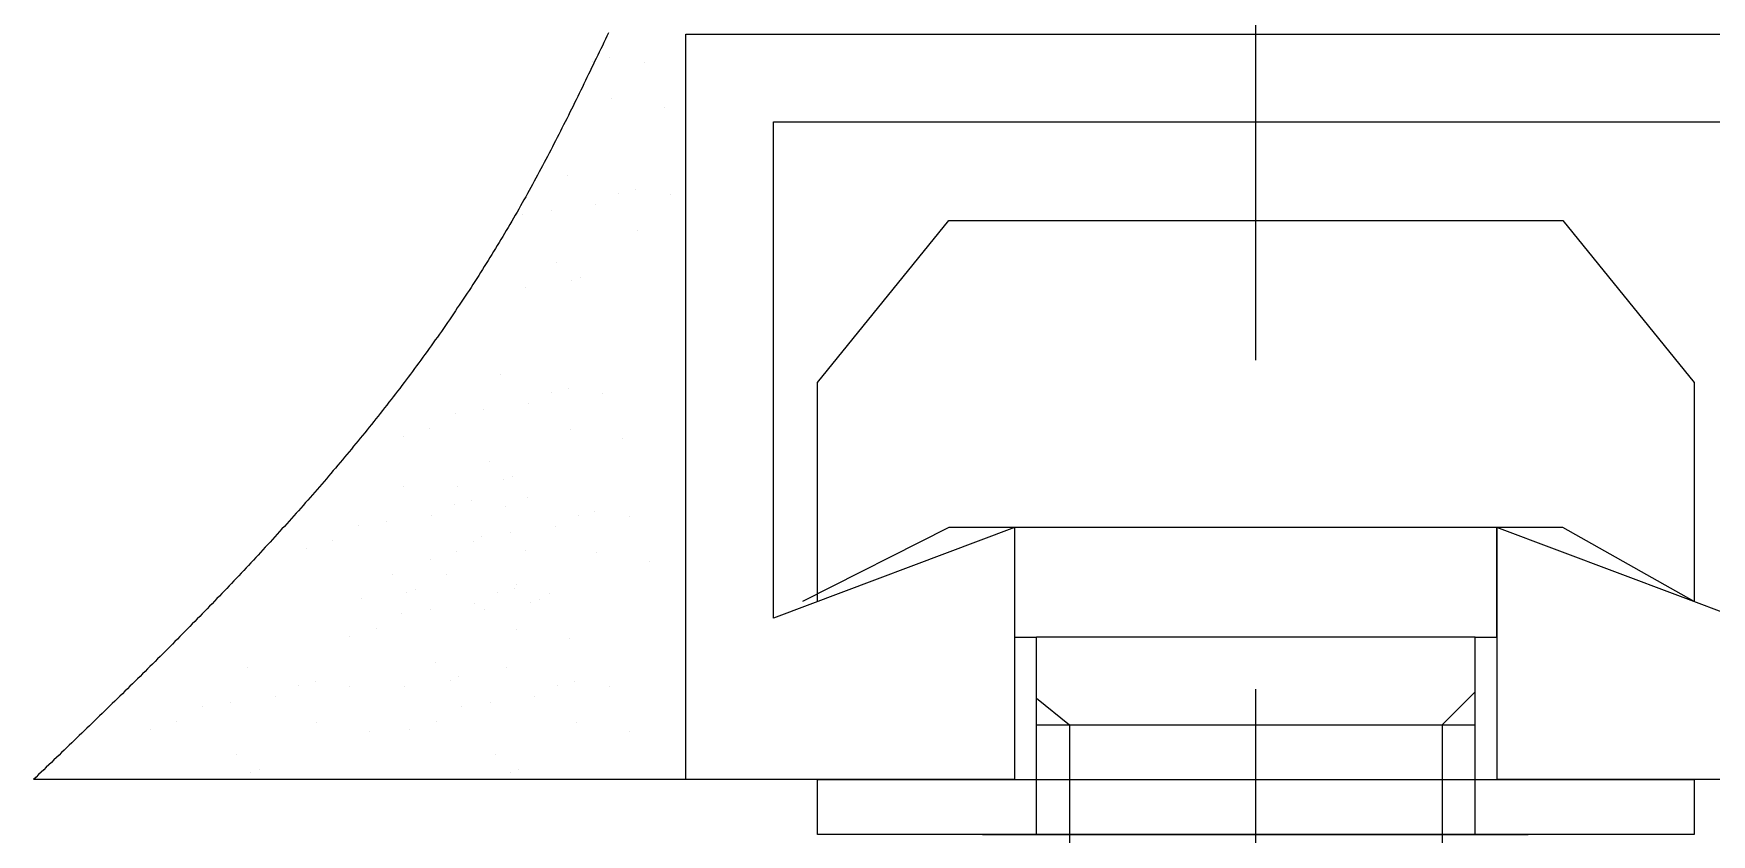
# Paper-space layout 'ldTemplatePARS001R3OrderA3BWPP03 (2)' of a CAD drawing. Header units: millimetres. Extents: x 302 to 722, y -383 to -86.
# Drawn here: x 503.62 to 518.93, y -263.53 to -256.22 of the extents above; entities that cross this region are included whole.
import ezdxf

# ---------------------------------------------------------------- set-up
doc = ezdxf.new("R2010")
doc.units = ezdxf.units.MM
doc.linetypes.add('DASH_CENTER', pattern=[36, 24, -3, 6, -3])
doc.linetypes.add('LONG_DASHED', pattern=[2, 1.5, -0.5])

psp = doc.layouts.new('ldTemplatePARS001R3OrderA3BWPP03 (2)')

# ---------------------------------------------------------------- linework, layer by layer
at = {"color": 7, "linetype": 'DASH_CENTER'}
psp.add_line((514.776, -286.203), (514.776, -252.678), dxfattribs=at)
at = {"color": 7}
for p, q in [((508.856, -256.246), (508.842, -256.275)), ((508.869, -256.217), (508.856, -256.246)), ((508.786, -256.391), (508.772, -256.42)), ((508.8, -256.362), (508.786, -256.391)), ((508.814, -256.333), (508.8, -256.362)), ((508.828, -256.304), (508.814, -256.333)), ((508.842, -256.275), (508.828, -256.304)), ((508.702, -256.565), (508.688, -256.594)), ((508.716, -256.536), (508.702, -256.565)), ((508.73, -256.507), (508.716, -256.536)), ((508.727, -256.476), (508.727, -256.476)), ((508.744, -256.478), (508.73, -256.507)), ((508.758, -256.449), (508.744, -256.478)), ((508.772, -256.42), (508.758, -256.449)), ((508.88, -256.44), (508.88, -256.44)), ((509.196, -256.488), (509.196, -256.488)), ((508.632, -256.71), (508.618, -256.739)), ((508.646, -256.681), (508.632, -256.71)), ((508.66, -256.652), (508.646, -256.681)), ((508.674, -256.623), (508.66, -256.652)), ((508.688, -256.594), (508.674, -256.623)), ((508.561, -256.855), (508.547, -256.884)), ((508.575, -256.826), (508.561, -256.855)), ((508.59, -256.797), (508.575, -256.826)), ((508.604, -256.768), (508.59, -256.797)), ((508.618, -256.739), (508.604, -256.768)), ((508.896, -256.811), (508.896, -256.811)), ((508.475, -257.028), (508.461, -257.056)), ((508.489, -256.999), (508.475, -257.028)), ((508.504, -256.97), (508.489, -256.999)), ((508.518, -256.941), (508.504, -256.97)), ((508.533, -256.912), (508.518, -256.941)), ((508.547, -256.884), (508.533, -256.912)), ((509.378, -256.896), (509.378, -256.896)), ((508.402, -257.171), (508.388, -257.2)), ((508.417, -257.143), (508.402, -257.171)), ((508.432, -257.114), (508.417, -257.143)), ((508.446, -257.085), (508.432, -257.114)), ((508.461, -257.056), (508.446, -257.085)), ((508.329, -257.314), (508.314, -257.343)), ((508.343, -257.286), (508.329, -257.314)), ((508.358, -257.257), (508.343, -257.286)), ((508.373, -257.229), (508.358, -257.257)), ((508.372, -257.244), (508.372, -257.244)), ((508.388, -257.2), (508.373, -257.229)), ((508.238, -257.485), (508.223, -257.514)), ((508.253, -257.457), (508.238, -257.485)), ((508.269, -257.428), (508.253, -257.457)), ((508.284, -257.4), (508.269, -257.428)), ((508.299, -257.371), (508.284, -257.4)), ((508.314, -257.343), (508.299, -257.371)), ((508.162, -257.627), (508.146, -257.655)), ((508.177, -257.598), (508.162, -257.627)), ((508.192, -257.57), (508.177, -257.598)), ((508.208, -257.542), (508.192, -257.57)), ((508.223, -257.514), (508.208, -257.542)), ((508.5, -257.514), (508.5, -257.514)), ((508.068, -257.795), (508.052, -257.823)), ((508.083, -257.767), (508.068, -257.795)), ((508.099, -257.739), (508.083, -257.767)), ((508.115, -257.711), (508.099, -257.739)), ((508.131, -257.683), (508.115, -257.711)), ((508.146, -257.655), (508.131, -257.683)), ((508.755, -257.781), (508.755, -257.781)), ((508.966, -257.68), (508.966, -257.68)), ((509.119, -257.643), (509.119, -257.643)), ((509.435, -257.692), (509.435, -257.692)), ((507.987, -257.935), (507.971, -257.963)), ((508.003, -257.907), (507.987, -257.935)), ((508.02, -257.879), (508.003, -257.907)), ((508.036, -257.851), (508.02, -257.879)), ((508.052, -257.823), (508.036, -257.851)), ((508.089, -257.869), (508.089, -257.869)), ((508.349, -257.835), (508.349, -257.835)), ((507.889, -258.101), (507.872, -258.129)), ((507.906, -258.074), (507.889, -258.101)), ((507.922, -258.046), (507.906, -258.074)), ((507.938, -258.018), (507.922, -258.046)), ((507.955, -257.991), (507.938, -258.018)), ((507.971, -257.963), (507.955, -257.991)), ((509.135, -258.015), (509.135, -258.015)), ((507.805, -258.239), (507.788, -258.266)), ((507.822, -258.212), (507.805, -258.239)), ((507.839, -258.184), (507.822, -258.212)), ((507.856, -258.157), (507.839, -258.184)), ((507.872, -258.129), (507.856, -258.157)), ((507.703, -258.403), (507.686, -258.43)), ((507.72, -258.376), (507.703, -258.403)), ((507.737, -258.348), (507.72, -258.376)), ((507.754, -258.321), (507.737, -258.348)), ((507.771, -258.294), (507.754, -258.321)), ((507.788, -258.266), (507.771, -258.294)), ((508.4, -258.314), (508.4, -258.314)), ((507.616, -258.538), (507.598, -258.565)), ((507.633, -258.511), (507.616, -258.538)), ((507.651, -258.484), (507.633, -258.511)), ((507.668, -258.457), (507.651, -258.484)), ((507.686, -258.43), (507.668, -258.457)), ((508.113, -258.538), (508.113, -258.538)), ((508.532, -258.477), (508.532, -258.477)), ((508.611, -258.448), (508.611, -258.448)), ((507.509, -258.7), (507.491, -258.726)), ((507.527, -258.673), (507.509, -258.7)), ((507.545, -258.646), (507.527, -258.673)), ((507.563, -258.619), (507.545, -258.646)), ((507.581, -258.592), (507.563, -258.619)), ((507.598, -258.565), (507.581, -258.592)), ((507.401, -258.859), (507.382, -258.886)), ((507.419, -258.833), (507.401, -258.859)), ((507.437, -258.806), (507.419, -258.833)), ((507.455, -258.78), (507.437, -258.806)), ((507.473, -258.753), (507.455, -258.78)), ((507.491, -258.726), (507.473, -258.753)), ((507.29, -259.018), (507.271, -259.044)), ((507.309, -258.991), (507.29, -259.018)), ((507.327, -258.965), (507.309, -258.991)), ((507.346, -258.939), (507.327, -258.965)), ((507.364, -258.912), (507.346, -258.939)), ((507.382, -258.886), (507.364, -258.912)), ((507.196, -259.149), (507.177, -259.175)), ((507.215, -259.122), (507.196, -259.149)), ((507.234, -259.096), (507.215, -259.122)), ((507.253, -259.07), (507.234, -259.096)), ((507.271, -259.044), (507.253, -259.07)), ((507.082, -259.304), (507.063, -259.33)), ((507.101, -259.278), (507.082, -259.304)), ((507.12, -259.253), (507.101, -259.278)), ((507.139, -259.227), (507.12, -259.253)), ((507.158, -259.201), (507.139, -259.227)), ((507.177, -259.175), (507.158, -259.201)), ((506.966, -259.459), (506.946, -259.484)), ((506.985, -259.433), (506.966, -259.459)), ((507.005, -259.407), (506.985, -259.433)), ((507.024, -259.382), (507.005, -259.407)), ((507.043, -259.356), (507.024, -259.382)), ((507.063, -259.33), (507.043, -259.356)), ((507.884, -259.332), (507.884, -259.332)), ((508.503, -259.461), (508.503, -259.461)), ((506.848, -259.612), (506.828, -259.637)), ((506.867, -259.586), (506.848, -259.612)), ((506.887, -259.561), (506.867, -259.586)), ((506.907, -259.535), (506.887, -259.561)), ((506.926, -259.51), (506.907, -259.535)), ((506.946, -259.484), (506.926, -259.51)), ((508.139, -259.599), (508.139, -259.599)), ((508.35, -259.497), (508.35, -259.497)), ((508.819, -259.509), (508.819, -259.509)), ((506.728, -259.763), (506.708, -259.788)), ((506.748, -259.738), (506.728, -259.763)), ((506.768, -259.713), (506.748, -259.738)), ((506.788, -259.688), (506.768, -259.713)), ((506.808, -259.662), (506.788, -259.688)), ((506.828, -259.637), (506.808, -259.662)), ((507.473, -259.686), (507.473, -259.686)), ((507.733, -259.652), (507.733, -259.652)), ((506.586, -259.938), (506.566, -259.963)), ((506.606, -259.914), (506.586, -259.938)), ((506.627, -259.889), (506.606, -259.914)), ((506.647, -259.864), (506.627, -259.889)), ((506.667, -259.839), (506.647, -259.864)), ((506.688, -259.814), (506.667, -259.839)), ((506.708, -259.788), (506.688, -259.814)), ((507, -259.9), (507, -259.9)), ((507.24, -259.826), (507.24, -259.826)), ((508.519, -259.832), (508.519, -259.832)), ((509, -259.917), (509, -259.917)), ((506.463, -260.087), (506.442, -260.112)), ((506.483, -260.063), (506.463, -260.087)), ((506.504, -260.038), (506.483, -260.063)), ((506.525, -260.013), (506.504, -260.038)), ((506.545, -259.988), (506.525, -260.013)), ((506.566, -259.963), (506.545, -259.988)), ((506.338, -260.235), (506.317, -260.259)), ((506.359, -260.21), (506.338, -260.235)), ((506.38, -260.186), (506.359, -260.21)), ((506.401, -260.161), (506.38, -260.186)), ((506.421, -260.137), (506.401, -260.161)), ((506.442, -260.112), (506.421, -260.137)), ((507.784, -260.131), (507.784, -260.131)), ((506.212, -260.381), (506.191, -260.406)), ((506.233, -260.357), (506.212, -260.381)), ((506.254, -260.333), (506.233, -260.357)), ((506.275, -260.308), (506.254, -260.333)), ((506.296, -260.284), (506.275, -260.308)), ((506.317, -260.259), (506.296, -260.284)), ((507, -260.356), (507, -260.356)), ((507.497, -260.356), (507.497, -260.356)), ((507.916, -260.295), (507.916, -260.295)), ((507.995, -260.266), (507.995, -260.266)), ((506.063, -260.551), (506.042, -260.575)), ((506.085, -260.527), (506.063, -260.551)), ((506.106, -260.502), (506.085, -260.527)), ((506.127, -260.478), (506.106, -260.502)), ((506.149, -260.454), (506.127, -260.478)), ((506.17, -260.43), (506.149, -260.454)), ((506.191, -260.406), (506.17, -260.43)), ((507.466, -260.521), (507.466, -260.521)), ((507.618, -260.485), (507.618, -260.485)), ((507.934, -260.533), (507.934, -260.533)), ((508.128, -260.453), (508.128, -260.453)), ((505.935, -260.695), (505.913, -260.719)), ((505.956, -260.671), (505.935, -260.695)), ((505.978, -260.647), (505.956, -260.671)), ((505.999, -260.623), (505.978, -260.647)), ((506.021, -260.599), (505.999, -260.623)), ((506.042, -260.575), (506.021, -260.599)), ((506.848, -260.676), (506.848, -260.676)), ((507.255, -260.623), (507.255, -260.623)), ((508.593, -260.619), (508.593, -260.619)), ((508.746, -260.583), (508.746, -260.583)), ((509.062, -260.631), (509.062, -260.631)), ((505.805, -260.838), (505.783, -260.861)), ((505.826, -260.814), (505.805, -260.838)), ((505.848, -260.79), (505.826, -260.814)), ((505.87, -260.766), (505.848, -260.79)), ((505.891, -260.742), (505.87, -260.766)), ((505.913, -260.719), (505.891, -260.742)), ((506.355, -260.85), (506.355, -260.85)), ((506.588, -260.711), (506.588, -260.711)), ((507.634, -260.856), (507.634, -260.856)), ((507.716, -260.808), (507.716, -260.808)), ((507.976, -260.774), (507.976, -260.774)), ((508.383, -260.72), (508.383, -260.72)), ((505.652, -261.003), (505.63, -261.027)), ((505.674, -260.98), (505.652, -261.003)), ((505.696, -260.956), (505.674, -260.98)), ((505.718, -260.932), (505.696, -260.956)), ((505.739, -260.909), (505.718, -260.932)), ((505.761, -260.885), (505.739, -260.909)), ((505.783, -260.861), (505.761, -260.885)), ((506.115, -260.924), (506.115, -260.924)), ((507.483, -260.948), (507.483, -260.948)), ((508.116, -260.941), (508.116, -260.941)), ((508.762, -260.954), (508.762, -260.954)), ((505.52, -261.144), (505.498, -261.168)), ((505.542, -261.121), (505.52, -261.144)), ((505.564, -261.097), (505.542, -261.121)), ((505.586, -261.074), (505.564, -261.097)), ((505.608, -261.05), (505.586, -261.074)), ((505.63, -261.027), (505.608, -261.05)), ((506.899, -261.156), (506.899, -261.156)), ((507.243, -261.021), (507.243, -261.021)), ((507.394, -261.157), (507.394, -261.157)), ((509.244, -261.039), (509.244, -261.039)), ((505.365, -261.308), (505.342, -261.331)), ((505.387, -261.284), (505.365, -261.308)), ((505.409, -261.261), (505.387, -261.284)), ((505.431, -261.238), (505.409, -261.261)), ((505.453, -261.215), (505.431, -261.238)), ((505.476, -261.191), (505.453, -261.215)), ((505.498, -261.168), (505.476, -261.191)), ((507.11, -261.29), (507.11, -261.29)), ((508.013, -261.286), (508.013, -261.286)), ((508.027, -261.253), (508.027, -261.253)), ((505.208, -261.47), (505.186, -261.493)), ((505.231, -261.447), (505.208, -261.47)), ((505.253, -261.424), (505.231, -261.447)), ((505.275, -261.401), (505.253, -261.424)), ((505.298, -261.377), (505.275, -261.401)), ((505.32, -261.354), (505.298, -261.377)), ((505.342, -261.331), (505.32, -261.354)), ((506.613, -261.38), (506.613, -261.38)), ((507.031, -261.319), (507.031, -261.319)), ((507.649, -261.424), (507.649, -261.424)), ((507.86, -261.323), (507.86, -261.323)), ((508.159, -261.417), (508.159, -261.417)), ((508.238, -261.388), (508.238, -261.388)), ((508.329, -261.335), (508.329, -261.335)), ((505.073, -261.608), (505.051, -261.631)), ((505.096, -261.585), (505.073, -261.608)), ((505.118, -261.562), (505.096, -261.585)), ((505.141, -261.539), (505.118, -261.562)), ((505.163, -261.516), (505.141, -261.539)), ((505.186, -261.493), (505.163, -261.516)), ((506.983, -261.512), (506.983, -261.512)), ((507.243, -261.478), (507.243, -261.478)), ((507.741, -261.478), (507.741, -261.478)), ((504.915, -261.769), (504.892, -261.792)), ((504.938, -261.746), (504.915, -261.769)), ((504.96, -261.723), (504.938, -261.746)), ((504.983, -261.7), (504.96, -261.723)), ((505.006, -261.677), (504.983, -261.7)), ((505.028, -261.654), (505.006, -261.677)), ((505.051, -261.631), (505.028, -261.654)), ((506.51, -261.725), (506.51, -261.725)), ((506.75, -261.652), (506.75, -261.652)), ((508.029, -261.658), (508.029, -261.658)), ((508.51, -261.742), (508.51, -261.742)), ((504.756, -261.928), (504.733, -261.951)), ((504.779, -261.906), (504.756, -261.928)), ((504.801, -261.883), (504.779, -261.906)), ((504.824, -261.86), (504.801, -261.883)), ((504.847, -261.837), (504.824, -261.86)), ((504.87, -261.814), (504.847, -261.837)), ((504.892, -261.792), (504.87, -261.814)), ((504.619, -262.064), (504.596, -262.087)), ((504.642, -262.042), (504.619, -262.064)), ((504.664, -262.019), (504.642, -262.042)), ((504.687, -261.996), (504.664, -262.019)), ((504.71, -261.974), (504.687, -261.996)), ((504.733, -261.951), (504.71, -261.974)), ((505.576, -262.004), (505.576, -262.004)), ((507.294, -261.957), (507.294, -261.957)), ((507.941, -262.004), (507.941, -262.004)), ((504.458, -262.222), (504.435, -262.245)), ((504.481, -262.2), (504.458, -262.222)), ((504.504, -262.177), (504.481, -262.2)), ((504.527, -262.155), (504.504, -262.177)), ((504.55, -262.132), (504.527, -262.155)), ((504.573, -262.11), (504.55, -262.132)), ((504.596, -262.087), (504.573, -262.11)), ((506.041, -262.169), (506.041, -262.169)), ((506.194, -262.133), (506.194, -262.133)), ((506.51, -262.181), (506.51, -262.181)), ((507.007, -262.181), (507.007, -262.181)), ((507.426, -262.12), (507.426, -262.12)), ((507.505, -262.091), (507.505, -262.091)), ((508.407, -262.169), (508.407, -262.169)), ((508.56, -262.133), (508.56, -262.133)), ((508.876, -262.181), (508.876, -262.181)), ((504.297, -262.38), (504.274, -262.402)), ((504.32, -262.357), (504.297, -262.38)), ((504.343, -262.335), (504.32, -262.357)), ((504.366, -262.312), (504.343, -262.335)), ((504.389, -262.29), (504.366, -262.312)), ((504.412, -262.267), (504.389, -262.29)), ((504.435, -262.245), (504.412, -262.267)), ((505.164, -262.358), (505.164, -262.358)), ((505.424, -262.324), (505.424, -262.324)), ((505.831, -262.271), (505.831, -262.271)), ((507.53, -262.358), (507.53, -262.358)), ((507.79, -262.324), (507.79, -262.324)), ((508.196, -262.271), (508.196, -262.271)), ((504.135, -262.537), (504.112, -262.559)), ((504.158, -262.514), (504.135, -262.537)), ((504.181, -262.492), (504.158, -262.514)), ((504.204, -262.469), (504.181, -262.492)), ((504.227, -262.447), (504.204, -262.469)), ((504.251, -262.425), (504.227, -262.447)), ((504.274, -262.402), (504.251, -262.425)), ((504.931, -262.498), (504.931, -262.498)), ((506.21, -262.504), (506.21, -262.504)), ((507.297, -262.498), (507.297, -262.498)), ((508.576, -262.504), (508.576, -262.504)), ((503.973, -262.693), (503.95, -262.715)), ((503.996, -262.671), (503.973, -262.693)), ((504.019, -262.648), (503.996, -262.671)), ((504.042, -262.626), (504.019, -262.648)), ((504.066, -262.604), (504.042, -262.626)), ((504.089, -262.581), (504.066, -262.604)), ((504.112, -262.559), (504.089, -262.581)), ((504.691, -262.572), (504.691, -262.572)), ((506.692, -262.589), (506.692, -262.589)), ((507.057, -262.572), (507.057, -262.572)), ((509.058, -262.589), (509.058, -262.589)), ((503.834, -262.827), (503.81, -262.849)), ((503.857, -262.805), (503.834, -262.827)), ((503.88, -262.782), (503.857, -262.805)), ((503.903, -262.76), (503.88, -262.782)), ((503.926, -262.738), (503.903, -262.76)), ((503.95, -262.715), (503.926, -262.738)), ((505.475, -262.803), (505.475, -262.803)), ((507.841, -262.803), (507.841, -262.803)), ((503.671, -262.983), (503.648, -263.005)), ((503.694, -262.961), (503.671, -262.983)), ((503.718, -262.939), (503.694, -262.961)), ((503.741, -262.916), (503.718, -262.939)), ((503.764, -262.894), (503.741, -262.916)), ((503.787, -262.872), (503.764, -262.894)), ((503.81, -262.849), (503.787, -262.872)), ((505.607, -262.967), (505.607, -262.967)), ((505.686, -262.938), (505.686, -262.938)), ((507.973, -262.967), (507.973, -262.967)), ((508.052, -262.938), (508.052, -262.938)), ((503.648, -263.005), (503.625, -263.028))]:
    psp.add_line(p, q, dxfattribs=at)
at = {"color": 7, "linetype": 'Continuous'}
for p, q in [((509.576, -263.028), (509.576, -256.228)), ((509.576, -256.228), (519.976, -256.228)), ((510.376, -261.555), (510.376, -257.028)), ((510.376, -257.028), (519.176, -257.028)), ((510.776, -259.405), (511.976, -257.928)), ((511.976, -257.928), (517.576, -257.928)), ((517.576, -257.928), (518.776, -259.405)), ((510.776, -261.405), (510.776, -259.405)), ((518.776, -259.405), (518.776, -261.405)), ((512.576, -260.728), (510.376, -261.555)), ((511.976, -260.728), (510.639, -261.405)), ((512.576, -260.728), (511.976, -260.728)), ((512.576, -260.728), (512.576, -263.028)), ((516.976, -260.728), (512.576, -260.728)), ((512.576, -260.728), (512.576, -261.728)), ((519.176, -261.555), (516.976, -260.728)), ((516.976, -260.728), (516.976, -263.028)), ((517.576, -260.728), (516.976, -260.728)), ((516.976, -261.728), (516.976, -260.728)), ((518.776, -261.405), (517.576, -260.728)), ((512.576, -261.728), (512.776, -261.728)), ((516.776, -261.728), (512.776, -261.728)), ((512.776, -262.286), (512.776, -261.728)), ((516.776, -262.228), (516.776, -261.728)), ((516.776, -261.728), (516.976, -261.728)), ((516.776, -262.228), (516.476, -262.528)), ((516.776, -262.528), (516.776, -262.228)), ((512.776, -262.528), (512.776, -262.286)), ((512.776, -262.286), (513.076, -262.528)), ((512.776, -262.528), (513.076, -262.528)), ((512.776, -263.028), (512.776, -262.528)), ((513.076, -262.528), (513.076, -263.028)), ((513.076, -262.528), (516.476, -262.528)), ((516.476, -262.528), (516.476, -263.028)), ((516.476, -262.528), (516.776, -262.528)), ((516.776, -263.028), (516.776, -262.528)), ((509.576, -263.028), (503.625, -263.028)), ((512.576, -263.028), (509.576, -263.028)), ((510.776, -263.528), (510.776, -263.028)), ((510.776, -263.028), (518.776, -263.028)), ((519.976, -263.028), (516.976, -263.028)), ((518.776, -263.028), (518.776, -263.528)), ((518.776, -263.528), (510.776, -263.528)), ((512.283, -263.528), (514.748, -263.528)), ((514.748, -263.528), (517.262, -263.528))]:
    psp.add_line(p, q, dxfattribs=at)
at = {"color": 7, "linetype": 'LONG_DASHED'}
for p, q in [((512.776, -265.528), (512.776, -263.028)), ((513.076, -263.028), (513.076, -263.528)), ((516.476, -263.028), (516.476, -265.528)), ((516.776, -265.528), (516.776, -263.028)), ((513.076, -263.528), (513.076, -265.528))]:
    psp.add_line(p, q, dxfattribs=at)

doc.saveas('drawing.dxf')
